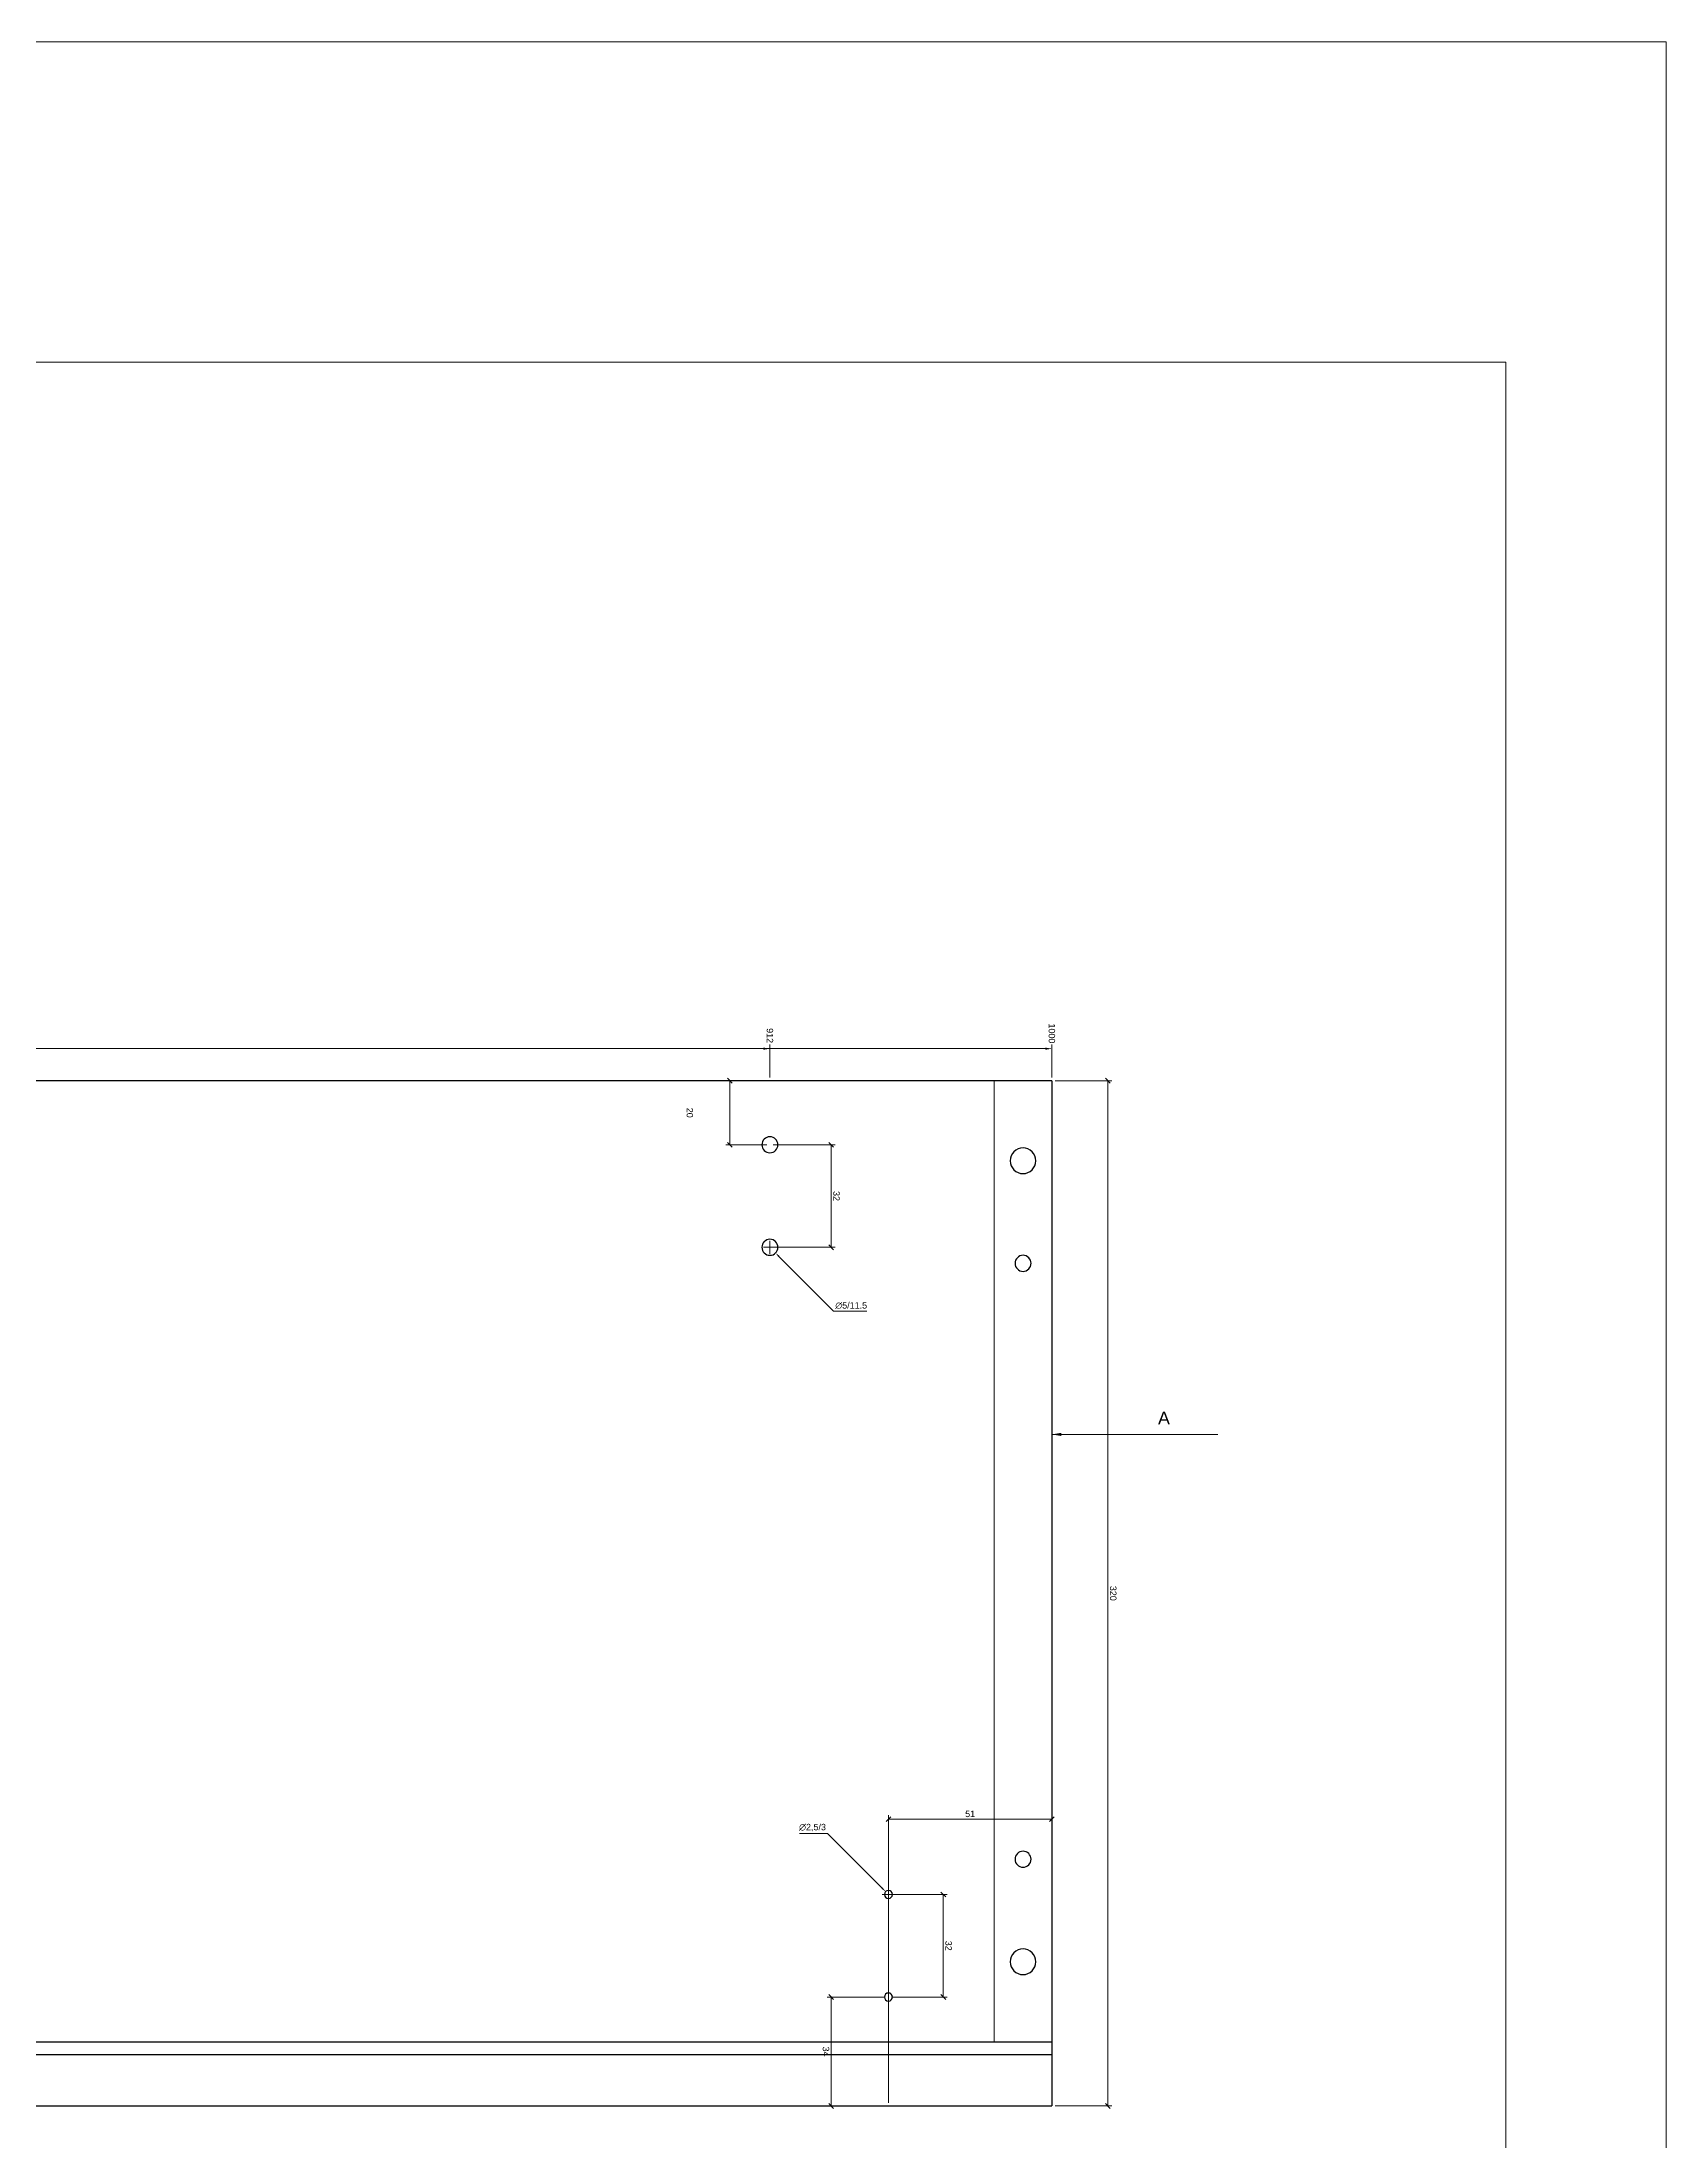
# Paper-space layout 'Left cabinet side' of a CAD drawing. Header units: millimetres. Extents: x -4 to 1481, y -4 to 1046.
# Drawn here: x 974 to 1481, y 391 to 1046 of the extents above; entities that cross this region are included whole.
import ezdxf

# ---------------------------------------------------------------- set-up
doc = ezdxf.new("R2010")
doc.units = ezdxf.units.MM
doc.layers.get('0').update_dxf_attribs({"true_color": 0xc2c2ced6})
for name, color, linetype, true_color in [('New project_cabinet-001_Left cabinet side_Machining group1_View from above2', 1, 'Continuous', 0xc2ff0000), ('New project_cabinet-001_Left cabinet side_Machining group2_View from above', 1, 'Continuous', 0xc2ff0000), ('New project_cabinet-001_Left cabinet side_View from above', 1, 'Continuous', 0xc2ff0000)]:
    doc.layers.add(name, color=color, linetype=linetype, true_color=true_color)
doc.layers.add('TitleBlock', color=7, linetype='Continuous')
doc.styles.add('Blum_Dimension', font='arial.ttf', dxfattribs={"height": 2})
doc.styles.add('Blum_ViewInfo', font='arial.ttf', dxfattribs={"height": 4})
doc.dimstyles.new('Blum_Chain', dxfattribs={"dimtxt": 2, "dimasz": 2, "dimexe": 1.25, "dimexo": 1, "dimtad": 0, "dimjust": 4, "dimtih": 1, "dimtoh": 1, "dimtxsty": 'Blum_Dimension', "dimblk1": 'DOTSMALL', "dimsah": 1, "dimcen": 2, "dimadec": 0, "dimazin": 2, "dimtfac": 1, "dimtix": 1, "dimtmove": 0, "dimatfit": 3, "dimldrblk": 'OBLIQUE', "dimfxl": 1, "dimlwd": 5, "dimlwe": 5, "dimarcsym": 0})
doc.dimstyles.new('Blum_Default', dxfattribs={"dimtxt": 2, "dimasz": 1.5, "dimexe": 1.25, "dimexo": 1, "dimtad": 1, "dimtxsty": 'Blum_Dimension', "dimblk": 'OBLIQUE', "dimcen": 2, "dimadec": 0, "dimazin": 2, "dimtfac": 1, "dimtix": 1, "dimtmove": 0, "dimatfit": 3, "dimfxl": 1, "dimlwd": 5, "dimlwe": 5, "dimarcsym": 0})
doc.dimstyles.new('Blum_Default$4', dxfattribs={"dimtxt": 2, "dimasz": 1.5, "dimexe": 1.25, "dimexo": 1, "dimtad": 1, "dimtih": 1, "dimtoh": 1, "dimtxsty": 'Blum_Dimension', "dimblk1": 'OBLIQUE', "dimsah": 1, "dimcen": 2, "dimadec": 0, "dimazin": 2, "dimtfac": 1, "dimtofl": 0, "dimtmove": 0, "dimatfit": 3, "dimfxl": 1, "dimlwd": 5, "dimlwe": 5, "dimarcsym": 0})
doc.dimstyles.new('Blum_ViewInfo', dxfattribs={"dimtxt": 4, "dimasz": 3, "dimexe": 1.25, "dimexo": 1, "dimtad": 1, "dimtxsty": 'Blum_ViewInfo', "dimblk": 'OBLIQUE', "dimcen": 0.09, "dimadec": 0, "dimazin": 2, "dimtfac": 1, "dimtofl": 0, "dimtmove": 0, "dimatfit": 2, "dimfxl": 1, "dimlwd": 20, "dimlwe": 20, "dimarcsym": 0})

# ---------------------------------------------------------------- blocks, each defined once
blk = doc.blocks.new('TitleBlock_Left cabinet side')
at = {"layer": 'TitleBlock', "lineweight": 0}
for points in [[(-0.79, -0.79, 0), (-0.79, 209.21, 0), (296.21, 209.21, 0), (296.21, -0.79, 0)], [(9.21, 9.21, 0), (9.21, 189.21, 0), (286.21, 189.21, 0), (286.21, 9.21, 0)]]:
    blk.add_polyline3d(points, close=True, dxfattribs=at)
blk = doc.blocks.new('_DotSmall')
at = {"color": 0, "linetype": 'ByBlock', "const_width": 0.5}
blk.add_lwpolyline([(-0.0625, 0, 1), (0.0625, 0, 1)], format="xyb", close=True, dxfattribs=at)
blk = doc.blocks.new('*D142')
at = {"layer": 'Defpoints', "color": 0, "lineweight": 0}
for p in [(1201.35, 731.83), (289.35, 721.83), (1201.35, 721.83)]:
    blk.add_point(p, dxfattribs=at)
at = {"layer": 'New project_cabinet-001_Left cabinet side_View from above', "color": 0, "lineweight": 5}
for p, q in [((289.35, 722.83), (289.35, 733.08)), ((289.35, 731.83), (1199.35, 731.83)), ((1201.35, 722.83), (1201.35, 733.08))]:
    blk.add_line(p, q, dxfattribs=at)
at = {"layer": 'New project_cabinet-001_Left cabinet side_View from above', "color": 0, "lineweight": 0}
blk.add_solid([(1199.35, 731.49), (1199.35, 732.16), (1201.35, 731.83)], dxfattribs=at)
at = {"layer": 'New project_cabinet-001_Left cabinet side_View from above', "color": 0, "lineweight": 5, "xscale": 2, "yscale": 2, "zscale": 2, "rotation": 180}
blk.add_blockref('_DotSmall', (289.35, 731.83), dxfattribs=at)
at = {"layer": 'New project_cabinet-001_Left cabinet side_View from above', "color": 0, "lineweight": 0, "insert": (1201.35, 735.9), "char_height": 2, "attachment_point": 5, "rotation": 270, "style": 'Blum_Dimension'}
blk.add_mtext('912', dxfattribs=at)
blk = doc.blocks.new('_Oblique')
at = {"color": 0, "linetype": 'ByBlock', "lineweight": -2}
blk.add_line((-0.5, -0.5), (0.5, 0.5), dxfattribs=at)
blk = doc.blocks.new('*D145')
at = {"layer": 'Defpoints', "color": 0, "lineweight": 0}
for p in [(1289.35, 731.83), (289.35, 721.83), (1289.35, 721.83)]:
    blk.add_point(p, dxfattribs=at)
at = {"layer": 'New project_cabinet-001_Left cabinet side_View from above', "color": 0, "lineweight": 5}
for p, q in [((289.35, 722.83), (289.35, 733.08)), ((289.35, 731.83), (1287.35, 731.83)), ((1289.35, 722.83), (1289.35, 733.08))]:
    blk.add_line(p, q, dxfattribs=at)
at = {"layer": 'New project_cabinet-001_Left cabinet side_View from above', "color": 0, "lineweight": 0}
blk.add_solid([(1287.35, 731.49), (1287.35, 732.16), (1289.35, 731.83)], dxfattribs=at)
at = {"layer": 'New project_cabinet-001_Left cabinet side_View from above', "color": 0, "lineweight": 5, "xscale": 2, "yscale": 2, "zscale": 2, "rotation": 180}
blk.add_blockref('_DotSmall', (289.35, 731.83), dxfattribs=at)
at = {"layer": 'New project_cabinet-001_Left cabinet side_View from above', "color": 0, "lineweight": 0, "insert": (1289.35, 736.59), "char_height": 2, "attachment_point": 5, "rotation": 270, "style": 'Blum_Dimension'}
blk.add_mtext('1000', dxfattribs=at)
blk = doc.blocks.new('*D172')
at = {"layer": 'Defpoints', "color": 0, "lineweight": 0}
for p in [(1188.85, 721.83), (1201.35, 721.83), (1201.35, 701.83)]:
    blk.add_point(p, dxfattribs=at)
at = {"layer": 'New project_cabinet-001_Left cabinet side_View from above', "color": 0, "lineweight": 5}
for p, q in [((1200.35, 721.83), (1187.6, 721.83)), ((1188.85, 701.83), (1188.85, 721.83)), ((1200.35, 701.83), (1187.6, 701.83))]:
    blk.add_line(p, q, dxfattribs=at)
at = {"layer": 'New project_cabinet-001_Left cabinet side_View from above', "color": 0, "lineweight": 5, "xscale": 1.5, "yscale": 1.5, "zscale": 1.5}
for p, rotation in [((1188.85, 721.83), 90), ((1188.85, 701.83), 270)]:
    blk.add_blockref('_Oblique', p, dxfattribs=dict(at, rotation=rotation))
at = {"layer": 'New project_cabinet-001_Left cabinet side_View from above', "color": 0, "lineweight": 0, "insert": (1176.35, 711.83), "char_height": 2, "attachment_point": 5, "rotation": 270, "style": 'Blum_Dimension'}
blk.add_mtext('20', dxfattribs=at)
blk = doc.blocks.new('*D175')
at = {"layer": 'Defpoints', "color": 0, "lineweight": 0}
for p in [(1220.47, 435.83), (1238.35, 435.83), (1238.35, 401.83)]:
    blk.add_point(p, dxfattribs=at)
at = {"layer": 'New project_cabinet-001_Left cabinet side_View from above', "color": 0, "lineweight": 5}
for p, q in [((1237.35, 435.83), (1219.22, 435.83)), ((1220.47, 401.83), (1220.47, 435.83)), ((1237.35, 401.83), (1219.22, 401.83))]:
    blk.add_line(p, q, dxfattribs=at)
at = {"layer": 'New project_cabinet-001_Left cabinet side_View from above', "color": 0, "lineweight": 5, "xscale": 1.5, "yscale": 1.5, "zscale": 1.5}
for p, rotation in [((1220.47, 435.83), 90), ((1220.47, 401.83), 270)]:
    blk.add_blockref('_Oblique', p, dxfattribs=dict(at, rotation=rotation))
at = {"layer": 'New project_cabinet-001_Left cabinet side_View from above', "color": 0, "lineweight": 0, "insert": (1218.83, 418.83), "char_height": 2, "attachment_point": 5, "rotation": 270, "style": 'Blum_Dimension'}
blk.add_mtext('34', dxfattribs=at)
blk = doc.blocks.new('*D178')
at = {"layer": 'Defpoints', "color": 0, "lineweight": 0}
for p in [(1201.35, 701.83), (1220.47, 701.83), (1201.35, 669.83)]:
    blk.add_point(p, dxfattribs=at)
at = {"layer": 'New project_cabinet-001_Left cabinet side_View from above', "color": 0, "lineweight": 5}
for p, q in [((1202.35, 701.83), (1221.72, 701.83)), ((1220.47, 669.83), (1220.47, 701.83)), ((1202.35, 669.83), (1221.72, 669.83))]:
    blk.add_line(p, q, dxfattribs=at)
at = {"layer": 'New project_cabinet-001_Left cabinet side_View from above', "color": 0, "lineweight": 5, "xscale": 1.5, "yscale": 1.5, "zscale": 1.5}
for p, rotation in [((1220.47, 701.83), 90), ((1220.47, 669.83), 270)]:
    blk.add_blockref('_Oblique', p, dxfattribs=dict(at, rotation=rotation))
at = {"layer": 'New project_cabinet-001_Left cabinet side_View from above', "color": 0, "lineweight": 0, "insert": (1222.12, 685.83), "char_height": 2, "attachment_point": 5, "rotation": 270, "style": 'Blum_Dimension'}
blk.add_mtext('32', dxfattribs=at)
blk = doc.blocks.new('*D181')
at = {"layer": 'Defpoints', "color": 0, "lineweight": 0}
for p in [(1238.35, 467.83), (1255.47, 467.83), (1238.35, 435.83)]:
    blk.add_point(p, dxfattribs=at)
at = {"layer": 'New project_cabinet-001_Left cabinet side_View from above', "color": 0, "lineweight": 5}
for p, q in [((1239.35, 467.83), (1256.72, 467.83)), ((1255.47, 435.83), (1255.47, 467.83)), ((1239.35, 435.83), (1256.72, 435.83))]:
    blk.add_line(p, q, dxfattribs=at)
at = {"layer": 'New project_cabinet-001_Left cabinet side_View from above', "color": 0, "lineweight": 5, "xscale": 1.5, "yscale": 1.5, "zscale": 1.5}
for p, rotation in [((1255.47, 467.83), 90), ((1255.47, 435.83), 270)]:
    blk.add_blockref('_Oblique', p, dxfattribs=dict(at, rotation=rotation))
at = {"layer": 'New project_cabinet-001_Left cabinet side_View from above', "color": 0, "lineweight": 0, "insert": (1257.12, 451.83), "char_height": 2, "attachment_point": 5, "rotation": 270, "style": 'Blum_Dimension'}
blk.add_mtext('32', dxfattribs=at)
blk = doc.blocks.new('*D184')
at = {"layer": 'Defpoints', "color": 0, "lineweight": 0}
for p in [(1289.35, 491.33), (1238.35, 401.83), (1289.35, 401.83)]:
    blk.add_point(p, dxfattribs=at)
at = {"layer": 'New project_cabinet-001_Left cabinet side_View from above', "color": 0, "lineweight": 5}
for p, q in [((1238.35, 402.83), (1238.35, 492.58)), ((1289.35, 402.83), (1289.35, 492.58)), ((1238.35, 491.33), (1289.35, 491.33))]:
    blk.add_line(p, q, dxfattribs=at)
at = {"layer": 'New project_cabinet-001_Left cabinet side_View from above', "color": 0, "lineweight": 5, "xscale": 1.5, "yscale": 1.5, "zscale": 1.5, "rotation": 180}
blk.add_blockref('_Oblique', (1238.35, 491.33), dxfattribs=at)
at = {"layer": 'New project_cabinet-001_Left cabinet side_View from above', "color": 0, "lineweight": 5, "xscale": 1.5, "yscale": 1.5, "zscale": 1.5}
blk.add_blockref('_Oblique', (1289.35, 491.33), dxfattribs=at)
at = {"layer": 'New project_cabinet-001_Left cabinet side_View from above', "color": 0, "lineweight": 0, "insert": (1263.85, 492.97), "char_height": 2, "attachment_point": 5, "style": 'Blum_Dimension'}
blk.add_mtext('51', dxfattribs=at)
blk = doc.blocks.new('*D193')
at = {"layer": 'Defpoints', "color": 0, "lineweight": 0}
for p in [(1199.58, 671.6), (1203.12, 668.06)]:
    blk.add_point(p, dxfattribs=at)
at = {"layer": 'New project_cabinet-001_Left cabinet side_Machining group1_View from above2', "color": 0, "lineweight": 5}
for p, q in [((1199.35, 669.83), (1203.35, 669.83)), ((1201.35, 667.83), (1201.35, 671.83)), ((1221.24, 649.94), (1204.18, 667)), ((1231.58, 649.94), (1221.24, 649.94))]:
    blk.add_line(p, q, dxfattribs=at)
at = {"layer": 'New project_cabinet-001_Left cabinet side_Machining group1_View from above2', "color": 0, "lineweight": 0}
blk.add_solid([(1204.35, 667.18), (1204, 666.82), (1203.12, 668.06)], dxfattribs=at)
at = {"layer": 'New project_cabinet-001_Left cabinet side_Machining group1_View from above2', "color": 0, "lineweight": 0, "insert": (1226.72, 651.64), "char_height": 2, "attachment_point": 5, "style": 'Blum_Dimension'}
blk.add_mtext('∅5/11.5', dxfattribs=at)
blk = doc.blocks.new('*D199')
at = {"layer": 'Defpoints', "color": 0, "lineweight": 0}
for p in [(1237.47, 468.71), (1239.23, 466.94)]:
    blk.add_point(p, dxfattribs=at)
at = {"layer": 'New project_cabinet-001_Left cabinet side_Machining group2_View from above', "color": 0, "lineweight": 5}
for p, q in [((1210.57, 486.83), (1219.35, 486.83)), ((1219.35, 486.83), (1236.41, 469.77)), ((1236.35, 467.83), (1240.35, 467.83)), ((1238.35, 465.83), (1238.35, 469.83))]:
    blk.add_line(p, q, dxfattribs=at)
at = {"layer": 'New project_cabinet-001_Left cabinet side_Machining group2_View from above', "color": 0, "lineweight": 0}
blk.add_solid([(1236.58, 469.95), (1236.23, 469.6), (1237.47, 468.71)], dxfattribs=at)
at = {"layer": 'New project_cabinet-001_Left cabinet side_Machining group2_View from above', "color": 0, "lineweight": 0, "insert": (1214.65, 488.69), "char_height": 2, "attachment_point": 5, "style": 'Blum_Dimension'}
blk.add_mtext('∅2,5/3', dxfattribs=at)
blk = doc.blocks.new('*D202')
at = {"layer": 'Defpoints', "color": 0, "lineweight": 0}
for p in [(1289.35, 721.83), (1306.85, 721.83), (1289.35, 401.83)]:
    blk.add_point(p, dxfattribs=at)
at = {"layer": 'New project_cabinet-001_Left cabinet side_View from above', "color": 0, "lineweight": 5}
for p, q in [((1290.35, 721.83), (1308.1, 721.83)), ((1306.85, 401.83), (1306.85, 721.83)), ((1290.35, 401.83), (1308.1, 401.83))]:
    blk.add_line(p, q, dxfattribs=at)
at = {"layer": 'New project_cabinet-001_Left cabinet side_View from above', "color": 0, "lineweight": 5, "xscale": 1.5, "yscale": 1.5, "zscale": 1.5}
for p, rotation in [((1306.85, 721.83), 90), ((1306.85, 401.83), 270)]:
    blk.add_blockref('_Oblique', p, dxfattribs=dict(at, rotation=rotation))
at = {"layer": 'New project_cabinet-001_Left cabinet side_View from above', "color": 0, "lineweight": 0, "insert": (1308.5, 561.83), "char_height": 2, "attachment_point": 5, "rotation": 270, "style": 'Blum_Dimension'}
blk.add_mtext('320', dxfattribs=at)

psp = doc.layouts.new('Left cabinet side')

# ---------------------------------------------------------------- linework, layer by layer
at = {"linetype": 'Continuous', "lineweight": 30}
for p, q in [((1289.35, 721.828), (289.35, 721.828)), ((1289.35, 721.828), (1289.35, 421.828)), ((289.35, 421.828), (1289.35, 421.828)), ((1289.35, 421.828), (1289.35, 417.828)), ((1289.35, 417.828), (289.35, 417.828)), ((1289.35, 417.828), (1289.35, 401.828)), ((289.35, 401.828), (1289.35, 401.828))]:
    psp.add_line(p, q, dxfattribs=at)
at = {"linetype": 'Continuous', "lineweight": 5}
for p, q in [((1271.35, 721.828), (1271.35, 421.828)), ((1271.35, 721.828), (1289.35, 721.828)), ((1289.35, 421.828), (1289.35, 721.828)), ((1271.35, 421.828), (1289.35, 421.828))]:
    psp.add_line(p, q, dxfattribs=at)
at = {"linetype": 'Continuous', "lineweight": 30, "extrusion": (0, 0, -1)}
for centre, radius in [((-1201.35, 701.828), 2.5), ((-1280.35, 696.828), 4), ((-1201.35, 669.828), 2.5), ((-1280.35, 664.828), 2.5), ((-1280.35, 478.828), 2.5), ((-1238.35, 467.828), 1.25), ((-1280.35, 446.828), 4), ((-1238.35, 435.828), 1.25)]:
    psp.add_circle(centre, radius, dxfattribs=at)

# ---------------------------------------------------------------- block references
at = {"lineweight": 0, "xscale": 5, "yscale": 5, "zscale": 5}
psp.add_blockref('TitleBlock_Left cabinet side', (0, 0), dxfattribs=at)

# ---------------------------------------------------------------- texts
at = {"lineweight": 0, "insert": (1322.475, 614.553), "char_height": 4, "attachment_point": 7, "style": 'Blum_ViewInfo'}
psp.add_mtext('A', dxfattribs=at)

# ---------------------------------------------------------------- dimensions: what is measured, and where the dimension line sits
at = {"layer": 'New project_cabinet-001_Left cabinet side_Machining group1_View from above2', "lineweight": 0}
dim = psp.add_diameter_dim_2p(p1=(1199.582, 671.595), p2=(1203.117, 668.06), dimstyle='Blum_Default$4', override={"dimscale": 0, "dimpost": '/11.5'}, dxfattribs=at)
dim.commit()
dim.dimension.update_dxf_attribs({"geometry": '*D193', "text_midpoint": (1226.72, 649.94), "dimtype": 163})
at = {"layer": 'New project_cabinet-001_Left cabinet side_Machining group2_View from above', "lineweight": 0}
dim = psp.add_diameter_dim_2p(p1=(1239.234, 466.944), p2=(1237.466, 468.712), dimstyle='Blum_Default$4', override={"dimscale": 0, "dimpost": '/3'}, dxfattribs=at)
dim.commit()
dim.dimension.update_dxf_attribs({"geometry": '*D199', "text_midpoint": (1214.648, 486.831), "dimtype": 163})
at = {"layer": 'New project_cabinet-001_Left cabinet side_View from above', "lineweight": 0}
for base, p1, p2, dimstyle, picture, middle in [((1289.35, 731.828), (289.35, 721.828), (1289.35, 721.828), 'Blum_Chain', '*D145', (1289.35, 736.591)), ((1201.35, 731.828), (289.35, 721.828), (1201.35, 721.828), 'Blum_Chain', '*D142', (1201.35, 735.902)), ((1289.35, 491.328), (1238.35, 401.828), (1289.35, 401.828), 'Blum_Default', '*D184', (1263.85, 492.974))]:
    dim = psp.add_linear_dim(base=base, p1=p1, p2=p2, dimstyle=dimstyle, override={"dimscale": 0}, dxfattribs=at)
    dim.commit()
    dim.dimension.update_dxf_attribs({"geometry": picture, "text_midpoint": middle})
dim = psp.add_linear_dim(base=(1188.85, 721.828), p1=(1201.35, 701.828), p2=(1201.35, 721.828), angle=90, dimstyle='Blum_Default', override={"dimscale": 0, "dimtad": 4, "dimtmove": 2}, dxfattribs=at)
dim.commit()
dim.dimension.update_dxf_attribs({"geometry": '*D172', "text_midpoint": (1176.35, 711.828), "dimtype": 160})
for base, p1, p2, override, picture, middle in [((1306.85, 721.828), (1289.35, 401.828), (1289.35, 721.828), {"dimscale": 0}, '*D202', (1308.497, 561.828)), ((1220.475, 701.828), (1201.35, 669.828), (1201.35, 701.828), {"dimscale": 0}, '*D178', (1222.122, 685.828)), ((1255.475, 467.828), (1238.35, 435.828), (1238.35, 467.828), {"dimscale": 0}, '*D181', (1257.122, 451.828)), ((1220.475, 435.828), (1238.35, 401.828), (1238.35, 435.828), {"dimscale": 0, "dimtad": 4}, '*D175', (1218.828, 418.828))]:
    dim = psp.add_linear_dim(base=base, p1=p1, p2=p2, angle=90, dimstyle='Blum_Default', override=override, dxfattribs=at)
    dim.commit()
    dim.dimension.update_dxf_attribs({"geometry": picture, "text_midpoint": middle})

# ---------------------------------------------------------------- leaders
at = {"lineweight": 0}
psp.add_leader([(1289.35, 611.428), (1341.151, 611.428)], dimstyle='Blum_ViewInfo', override={"dimscale": 0}, dxfattribs=at)

doc.saveas('drawing.dxf')
